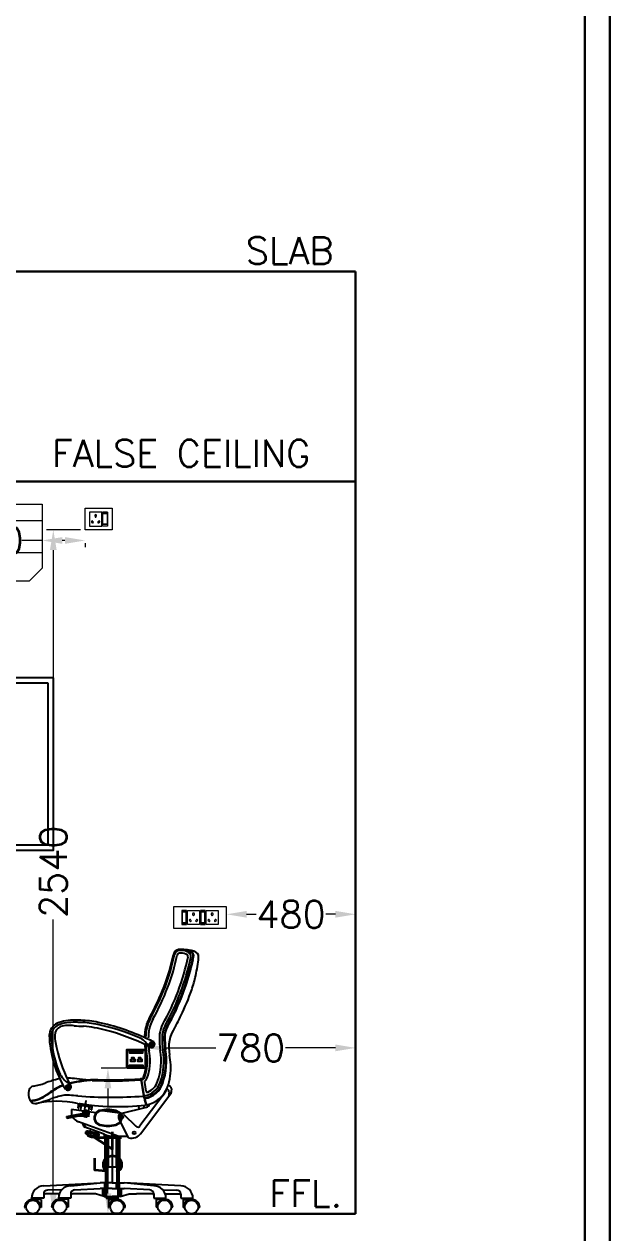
# Model space of a CAD drawing. Header units: millimetres. Extents: x 3552052 to 4144896, y -707811 to -630695.
# Drawn here: x 3742153 to 3744328, y -695459 to -690970 of the extents above; entities that cross this region are included whole.
import ezdxf

# ---------------------------------------------------------------- set-up
doc = ezdxf.new("R2010")
doc.units = ezdxf.units.MM
doc.header["$LTSCALE"] = 6
doc.header["$MEASUREMENT"] = 0
doc.layers.get('0').update_dxf_attribs({"linetype": 'CONTINUOUS', "lineweight": 0})
doc.layers.get('Defpoints').update_dxf_attribs({"linetype": 'CONTINUOUS', "lineweight": 0})
for name, color, linetype, lineweight in [('ELE-2NOS OF 6-16 RAW POWER SOCKET', 1, 'CONTINUOUS', 0), ('ELE-4M UPS P.SB', 3, 'CONTINUOUS', 0), ('ELE-SOCKET NMBERING', 7, 'CONTINUOUS', 9), ('ELE.LAN POINT', 3, 'CONTINUOUS', 0), ('EQP', 6, 'CONTINUOUS', 0), ('HVAC', 3, 'CONTINUOUS', 15), ('LIGHT', 2, 'CONTINUOUS', 0), ('MEP_HVAC_RA_DUCT', 1, 'CONTINUOUS', 0)]:
    doc.layers.add(name, color=color, linetype=linetype, lineweight=lineweight)
doc.layers.add('ELE-6A AC SOCKET', color=7, linetype='CONTINUOUS', lineweight=0, true_color=0x00ceb6)
doc.styles.add('Annotation', font='tahoma.ttf')
doc.styles.add('ROMANS', font='romans.shx')
doc.dimstyles.new('AEPL1', dxfattribs={"dimtxt": 100, "dimasz": 75, "dimexe": 25, "dimexo": 50, "dimtad": 0, "dimdec": 0, "dimtxsty": 'ROMANS', "dimcen": 2.5, "dimclrd": 7, "dimclre": 7, "dimclrt": 7, "dimadec": 0, "dimazin": 0, "dimtfac": 1, "dimtdec": 0, "dimtmove": 0, "dimatfit": 3, "dimfxl": 1, "dimlwd": 0, "dimlwe": 0, "dimarcsym": 0})

# ---------------------------------------------------------------- blocks, each defined once
blk = doc.blocks.new('FGFFF')
at = {"layer": 'HVAC', "color": 1}
for p, q in [((3634023.8, -694515.9), (3634973.8, -694515.9)), ((3634023.8, -694634.9), (3634973.8, -694634.9))]:
    blk.add_line(p, q, dxfattribs=at)
at = {"layer": 'HVAC', "color": 8}
for p, q in [((3634123.3, -694634.9), (3634123.3, -694679.6)), ((3634123.3, -694655.2), (3634874.4, -694655.2)), ((3634874.4, -694634.9), (3634874.4, -694679.6)), ((3634123.3, -694679.6), (3634874.4, -694679.6))]:
    blk.add_line(p, q, dxfattribs=at)
at = {"layer": 'HVAC', "color": 1}
blk.add_lwpolyline([(3634023.8, -694455.3), (3634973.8, -694455.3), (3634973.8, -694693.6), (3634926.3, -694741.1), (3634071.3, -694741.1), (3634023.8, -694693.6)], close=True, dxfattribs=at)
blk = doc.blocks.new('EQ2WE')
at = {"layer": 'ELE-6A AC SOCKET', "lineweight": 0}
for p, q in [((-99, 170), (-215, 170)), ((-215, 170), (-215, 36)), ((-99, 36), (-99, 170)), ((-91, 36), (-91, 170)), ((-91, 170), (-45, 170)), ((-45, 170), (-91, 170)), ((-87, 51), (-87, 155)), ((-87, 155), (-48, 155)), ((-48, 155), (-48, 51)), ((-45, 170), (-45, 36)), ((-45, 170), (-45, 36)), ((-215, 36), (-99, 36)), ((-45, 36), (-91, 36)), ((-48, 55), (-87, 55)), ((-48, 51), (-87, 51))]:
    blk.add_line(p, q, dxfattribs=at)
blk.add_lwpolyline([(0, 0), (-257, 0), (-257, 206), (0, 206)], close=True, dxfattribs=at)
for centre, radius, start, end in [((-157, 136), 9.08, 307.1584, 232.8416), ((-157, 127), 5.79, 161.4031, 18.5969), ((-190, 77), 7.83, 5.2689, 272.51), ((-184, 72), 6.31, 202.6838, 75.0951), ((-130, 72), 6.31, 104.9049, 337.3162), ((-124, 77), 7.83, 267.49, 174.7311)]:
    blk.add_arc(centre, radius, start, end, dxfattribs=at)
blk = doc.blocks.new('RTUH 6U')
at = {"layer": 'ELE-2NOS OF 6-16 RAW POWER SOCKET', "color": 30, "lineweight": 0, "ltscale": 300}
for p, q in [((-311.5, -26.5), (-226.5, -26.5)), ((-311.5, -123.5), (-311.5, -26.5)), ((-226.5, -26.5), (-226.5, -123.5)), ((-187.1, -26.5), (-220.9, -26.5)), ((-220.9, -26.5), (-220.9, -123.5)), ((-189.9, -37), (-218, -37)), ((-218, -37), (-218, -113)), ((-189.9, -40.4), (-218, -40.4)), ((-189.9, -113), (-189.9, -37)), ((-187.1, -123.5), (-187.1, -26.5)), ((-187.1, -123.5), (-187.1, -26.5)), ((-181.4, -123.5), (-181.4, -26.5)), ((-181.4, -26.5), (-96.4, -26.5)), ((-96.4, -26.5), (-96.4, -123.5)), ((-57, -26.5), (-90.8, -26.5)), ((-90.8, -26.5), (-90.8, -123.5)), ((-59.8, -37), (-88, -37)), ((-88, -37), (-88, -113)), ((-59.8, -40.4), (-88, -40.4)), ((-59.8, -113), (-59.8, -37)), ((-57, -123.5), (-57, -26.5)), ((-57, -123.5), (-57, -26.5)), ((-226.5, -123.5), (-311.5, -123.5)), ((-187.1, -123.5), (-220.9, -123.5)), ((-220.9, -123.5), (-187.1, -123.5)), ((-218, -113), (-189.9, -113)), ((-96.4, -123.5), (-181.4, -123.5)), ((-57, -123.5), (-90.8, -123.5)), ((-90.8, -123.5), (-57, -123.5)), ((-88, -113), (-59.8, -113))]:
    blk.add_line(p, q, dxfattribs=at)
blk.add_lwpolyline([(0, 0), (-368.5, 0), (-368.5, -150), (0, -150)], close=True, dxfattribs=at)
for centre, radius, start, end in [((-293.2, -56.1), 5.7, 87.48997, 354.73109), ((-288.7, -52.1), 4.6, 284.90486, 157.31619), ((-249.3, -52.1), 4.6, 22.68381, 255.09514), ((-244.8, -56.1), 5.7, 185.26891, 92.51003), ((-163.1, -56.1), 5.7, 87.48997, 354.73109), ((-158.6, -52.1), 4.6, 284.90486, 157.31619), ((-119.2, -52.1), 4.6, 22.68381, 255.09514), ((-114.7, -56.1), 5.7, 185.26891, 92.51003), ((-269, -99), 6.62, 127.15837, 52.84163), ((-269, -92.3), 4.22, 341.40312, 198.59688), ((-138.9, -99), 6.62, 127.15837, 52.84163), ((-138.9, -92.3), 4.22, 341.40312, 198.59688)]:
    blk.add_arc(centre, radius, start, end, dxfattribs=at)
blk = doc.blocks.new('*D253')
at = {"layer": 'Defpoints', "color": 0, "transparency": 16777216}
for p in [(3743384.1, -694772.1), (3742604.1, -694848), (3743384.1, -694848)]:
    blk.add_point(p, dxfattribs=at)
at = {"layer": 'ELE-4M UPS P.SB', "color": 7, "lineweight": 0, "transparency": 16777216}
for p, q in [((3742604.1, -694798), (3742604.1, -694747.1)), ((3743384.1, -694798), (3743384.1, -694747.1)), ((3742679.1, -694772.1), (3742864.9, -694772.1)), ((3743309.1, -694772.1), (3743123.3, -694772.1))]:
    blk.add_line(p, q, dxfattribs=at)
at = {"layer": 'ELE-4M UPS P.SB', "color": 7, "transparency": 16777216}
for points in [[(3742679.1, -694759.6), (3742679.1, -694784.6), (3742604.1, -694772.1)], [(3743309.1, -694759.6), (3743309.1, -694784.6), (3743384.1, -694772.1)]]:
    blk.add_solid(points, dxfattribs=at)
at = {"layer": 'ELE-4M UPS P.SB', "color": 7, "lineweight": -3, "transparency": 16777216, "insert": (3742994.1, -694772.1), "char_height": 100, "attachment_point": 5, "style": 'ROMANS'}
blk.add_mtext('780', dxfattribs=at)
blk = doc.blocks.new('*D254')
at = {"layer": 'Defpoints', "color": 0, "transparency": 16777216}
for p in [(3742579.1, -694848), (3742463.8, -695388), (3742579.1, -695388)]:
    blk.add_point(p, dxfattribs=at)
at = {"layer": 'ELE-4M UPS P.SB', "color": 7, "lineweight": 0, "transparency": 16777216}
for p, q in [((3742529.1, -694848), (3742438.8, -694848)), ((3742463.8, -694923), (3742463.8, -694988.8)), ((3742463.8, -695313), (3742463.8, -695247.2)), ((3742529.1, -695388), (3742438.8, -695388))]:
    blk.add_line(p, q, dxfattribs=at)
at = {"layer": 'ELE-4M UPS P.SB', "color": 7, "transparency": 16777216}
for points in [[(3742451.3, -694923), (3742476.3, -694923), (3742463.8, -694848)], [(3742451.3, -695313), (3742476.3, -695313), (3742463.8, -695388)]]:
    blk.add_solid(points, dxfattribs=at)
at = {"layer": 'ELE-4M UPS P.SB', "color": 7, "lineweight": -3, "transparency": 16777216, "insert": (3742463.8, -695118), "char_height": 100, "attachment_point": 5, "rotation": 90, "style": 'ROMANS'}
blk.add_mtext('540', dxfattribs=at)
blk = doc.blocks.new('*D255')
at = {"layer": 'Defpoints', "color": 0, "transparency": 16777216}
for p in [(3742219.1, -692847.8), (3742379.1, -692847.8), (3742219.1, -692887.4)]:
    blk.add_point(p, dxfattribs=at)
at = {"layer": 'ELE-4M UPS P.SB', "color": 7, "lineweight": 0, "transparency": 16777216}
for p, q in [((3742219.1, -692887.4), (3742144.1, -692887.4)), ((3742219.1, -692897.8), (3742219.1, -692912.4)), ((3742304.1, -692887.4), (3742294.1, -692887.4)), ((3742379.1, -692897.8), (3742379.1, -692912.4))]:
    blk.add_line(p, q, dxfattribs=at)
at = {"layer": 'ELE-4M UPS P.SB', "color": 7, "transparency": 16777216}
for points in [[(3742294.1, -692874.9), (3742294.1, -692899.9), (3742219.1, -692887.4)], [(3742304.1, -692874.9), (3742304.1, -692899.9), (3742379.1, -692887.4)]]:
    blk.add_solid(points, dxfattribs=at)
at = {"layer": 'ELE-4M UPS P.SB', "color": 7, "lineweight": -3, "transparency": 16777216, "insert": (3742022.1, -692887.4), "char_height": 100, "attachment_point": 5, "style": 'ROMANS'}
blk.add_mtext('160', dxfattribs=at)
blk = doc.blocks.new('*D261')
at = {"layer": 'Defpoints', "color": 0, "transparency": 16777216}
for p in [(3743384.1, -694275.9), (3742904.1, -694328), (3743384.1, -694328)]:
    blk.add_point(p, dxfattribs=at)
at = {"layer": 'ELE-4M UPS P.SB', "color": 7, "lineweight": 0, "transparency": 16777216}
for p, q in [((3742904.1, -694278), (3742904.1, -694250.9)), ((3743384.1, -694278), (3743384.1, -694250.9)), ((3742979.1, -694275.9), (3743014.9, -694275.9)), ((3743309.1, -694275.9), (3743273.3, -694275.9))]:
    blk.add_line(p, q, dxfattribs=at)
at = {"layer": 'ELE-4M UPS P.SB', "color": 7, "transparency": 16777216}
for points in [[(3742979.1, -694263.4), (3742979.1, -694288.4), (3742904.1, -694275.9)], [(3743309.1, -694263.4), (3743309.1, -694288.4), (3743384.1, -694275.9)]]:
    blk.add_solid(points, dxfattribs=at)
at = {"layer": 'ELE-4M UPS P.SB', "color": 7, "lineweight": -3, "transparency": 16777216, "insert": (3743144.1, -694275.9), "char_height": 100, "attachment_point": 5, "style": 'ROMANS'}
blk.add_mtext('480', dxfattribs=at)
blk = doc.blocks.new('*D262')
at = {"layer": 'Defpoints', "color": 0, "transparency": 16777216}
for p in [(3742412.5, -692847.8), (3742260.9, -695388), (3742412.5, -695388)]:
    blk.add_point(p, dxfattribs=at)
at = {"layer": 'ELE-4M UPS P.SB', "color": 7, "lineweight": 0, "transparency": 16777216}
for p, q in [((3742362.5, -692847.8), (3742235.9, -692847.8)), ((3742260.9, -692922.8), (3742260.9, -693941.1)), ((3742260.9, -695313), (3742260.9, -694294.7)), ((3742362.5, -695388), (3742235.9, -695388))]:
    blk.add_line(p, q, dxfattribs=at)
at = {"layer": 'ELE-4M UPS P.SB', "color": 7, "transparency": 16777216}
for points in [[(3742248.4, -692922.8), (3742273.4, -692922.8), (3742260.9, -692847.8)], [(3742248.4, -695313), (3742273.4, -695313), (3742260.9, -695388)]]:
    blk.add_solid(points, dxfattribs=at)
at = {"layer": 'ELE-4M UPS P.SB', "color": 7, "lineweight": -3, "transparency": 16777216, "insert": (3742260.9, -694117.9), "char_height": 100, "attachment_point": 5, "rotation": 90, "style": 'ROMANS'}
blk.add_mtext('2540', dxfattribs=at)

msp = doc.modelspace()

# ---------------------------------------------------------------- linework, layer by layer
at = {"color": 7, "lineweight": 30}
for points in [[(3744328.4, -682221.6), (3744328.4, -698011.6), (3735328.4, -698011.6), (3735328.4, -682221.6)], [(3744235.1, -682314.8), (3744235.1, -697918.3), (3735421.7, -697918.3), (3735421.7, -682314.8)]]:
    msp.add_lwpolyline(points, close=True, dxfattribs=at)
at = {"layer": 'ELE-4M UPS P.SB', "color": 7, "lineweight": 30}
for p, q in [((3742536.6, -694780.7), (3742534.1, -694778.2)), ((3742601.6, -694780.7), (3742604.1, -694778.2)), ((3742534.1, -694848), (3742536.6, -694845.5)), ((3742604.1, -694848), (3742601.6, -694845.5))]:
    msp.add_line(p, q, dxfattribs=at)
at = {"layer": 'ELE-4M UPS P.SB', "color": 0, "lineweight": -3}
for points in [[(3742534.1, -694848), (3742534.1, -694778.2), (3742604.1, -694778.2), (3742604.1, -694848)], [(3742536.6, -694845.5), (3742536.6, -694780.7), (3742601.6, -694780.7), (3742601.6, -694845.5)], [(3742544.1, -694785.2), (3742544.1, -694790.2), (3742594.1, -694790.2), (3742594.1, -694785.2)], [(3742544.1, -694841.1), (3742544.1, -694836.1), (3742594.1, -694836.1), (3742594.1, -694841.1)]]:
    msp.add_lwpolyline(points, close=True, dxfattribs=at)
at = {"layer": 'ELE.LAN POINT', "color": 3, "lineweight": -3}
for points in [[(3742548.9, -694813.6), (3742553.2, -694813.6), (3742553.2, -694808.1), (3742559.7, -694808.1), (3742559.7, -694813.6), (3742563.9, -694813.6), (3742563.9, -694823.3), (3742548.9, -694823.3)], [(3742549.7, -694814.4), (3742553.9, -694814.4), (3742553.9, -694808.9), (3742558.9, -694808.9), (3742558.9, -694814.4), (3742563.2, -694814.4), (3742563.2, -694822.6), (3742549.7, -694822.6)]]:
    msp.add_lwpolyline(points, close=True, dxfattribs=at)
at = {"layer": 'ELE.LAN POINT', "color": 2, "lineweight": -3}
for points in [[(3742574.3, -694813.6), (3742578.6, -694813.6), (3742578.6, -694808.1), (3742585.1, -694808.1), (3742585.1, -694813.6), (3742589.3, -694813.6), (3742589.3, -694823.3), (3742574.3, -694823.3)], [(3742575.1, -694814.4), (3742579.3, -694814.4), (3742579.3, -694808.9), (3742584.3, -694808.9), (3742584.3, -694814.4), (3742588.6, -694814.4), (3742588.6, -694822.6), (3742575.1, -694822.6)]]:
    msp.add_lwpolyline(points, close=True, dxfattribs=at)
at = {"layer": 'EQP', "lineweight": -3}
for p, q in [((3742621.1, -694749), (3742630.1, -694767.9)), ((3742633.9, -694754.3), (3742616.1, -694762.9)), ((3742323.5, -694912.7), (3742305.7, -694921.3)), ((3742311.1, -694908), (3742319.8, -694926.4)), ((3742585.8, -694888.4), (3742596.5, -694950.8)), ((3742587.5, -694888.6), (3742597.8, -694948.6)), ((3742599.6, -694900.3), (3742605.2, -694932.6)), ((3742682.7, -694923.6), (3742686.9, -694926.8)), ((3742687.9, -694909.4), (3742695.6, -694915.2)), ((3742699.4, -694924.1), (3742697.2, -694942.6)), ((3742374.9, -695024.8), (3742382.9, -694968)), ((3742669, -694947.6), (3742582.6, -695062.2)), ((3742697.2, -694942.6), (3742584.2, -695092.6)), ((3742690.7, -694935.7), (3742688.5, -694954.2)), ((3742311.1, -695026.5), (3742392.7, -695011.1)), ((3742312.3, -695032.9), (3742393.9, -695017.5)), ((3742328.6, -695000.9), (3742328.1, -695004.3)), ((3742419.3, -695013.6), (3742328.6, -695000.9)), ((3742353.2, -694995.5), (3742354.9, -694983.6)), ((3742353.2, -694995.5), (3742355.7, -694995.9)), ((3742355.7, -694995.9), (3742357, -694986.8)), ((3742359.3, -694985), (3742400.4, -694990.8)), ((3742360.1, -694982.6), (3742400.8, -694988.3)), ((3742360.6, -694979.3), (3742401.2, -694985)), ((3742362.3, -695005.6), (3742365.1, -694985.9)), ((3742370.1, -695014.6), (3742392.3, -695010.4)), ((3742371.5, -695022.4), (3742393.8, -695018.2)), ((3742392.2, -695009.8), (3742395, -694990.1)), ((3742401.3, -695002.3), (3742402.6, -694993.1)), ((3742401.3, -695002.3), (3742403.8, -695002.6)), ((3742403.8, -695002.6), (3742405.5, -694990.7)), ((3742419.3, -695013.6), (3742425.5, -695007.2)), ((3742516.6, -695016), (3742433.9, -695004.3)), ((3742512, -695016.2), (3742607.4, -694992.4)), ((3742523.5, -695019.4), (3742568, -695063.3)), ((3742576.7, -694986.9), (3742579.6, -694999.4)), ((3742596.2, -694985.1), (3742598.5, -694994.6)), ((3742504, -695101.1), (3742353.9, -695046.5)), ((3742354.4, -695024.8), (3742395.5, -695024.8)), ((3742373.8, -695062.3), (3742370.1, -695052.4)), ((3742379.3, -695064.4), (3742375.7, -695054.5)), ((3742449.7, -695092.8), (3742378.1, -695066.7)), ((3742540.5, -695106), (3742504.1, -695033.5)), ((3742380.3, -695085.8), (3742431.2, -695096.4)), ((3742388.4, -695096.8), (3742388.4, -695097.2)), ((3742388.4, -695096.8), (3742419.3, -695103.2)), ((3742388.4, -695097.2), (3742419.2, -695103.6)), ((3742401.2, -695075.1), (3742400.6, -695077.3)), ((3742419.3, -695103.2), (3742419.2, -695103.6)), ((3742452.8, -695101.1), (3742449.7, -695092.8)), ((3742452.1, -695107), (3742452.1, -695215)), ((3742538.1, -695101.1), (3742452.8, -695101.1)), ((3742505.1, -695105), (3742454.1, -695105)), ((3742457.1, -695105), (3742457.1, -695215)), ((3742460.1, -695101.1), (3742460.1, -695105)), ((3742465.1, -695105), (3742465.1, -695215)), ((3742479.6, -695084.8), (3742479.6, -695274)), ((3742494.1, -695105), (3742494.1, -695215)), ((3742499.1, -695101.1), (3742499.1, -695105)), ((3742502.1, -695105), (3742502.1, -695215)), ((3742507.1, -695107), (3742507.1, -695215)), ((3742507.1, -695215), (3742452.1, -695215)), ((3742454.6, -695215), (3742454.6, -695274)), ((3742457.6, -695215), (3742457.6, -695274)), ((3742462.6, -695215), (3742462.6, -695274)), ((3742496.6, -695215), (3742496.6, -695274)), ((3742501.6, -695215), (3742501.6, -695274)), ((3742504.6, -695215), (3742504.6, -695274)), ((3742225.1, -695285), (3742434.6, -695274)), ((3742325.4, -695284.4), (3742434.6, -695274)), ((3742479.6, -695274), (3742434.6, -695274)), ((3742479.6, -695274), (3742434.6, -695274)), ((3742451.9, -695295), (3742451.9, -695274)), ((3742458.9, -695295), (3742458.9, -695274)), ((3742461.9, -695295), (3742461.9, -695274)), ((3742463.4, -695295), (3742463.4, -695274)), ((3742479.6, -695274), (3742524.6, -695274)), ((3742479.6, -695274), (3742524.6, -695274)), ((3742495.8, -695295), (3742495.8, -695274)), ((3742497.3, -695295), (3742497.3, -695274)), ((3742500.3, -695295), (3742500.3, -695274)), ((3742507.3, -695295), (3742507.3, -695274)), ((3742734.1, -695285), (3742524.6, -695274)), ((3742633.8, -695284.4), (3742524.6, -695274)), ((3742225.1, -695330.5), (3742179.6, -695330.5)), ((3742215.9, -695335), (3742184.9, -695335)), ((3742194.9, -695330.5), (3742194.9, -695335)), ((3742209.9, -695330.5), (3742194.9, -695330.5)), ((3742209.9, -695330.5), (3742209.9, -695335)), ((3742215.9, -695335), (3742215.9, -695365)), ((3742225.1, -695315.2), (3742225.1, -695330.5)), ((3742282.8, -695314), (3742230.1, -695314)), ((3742291.9, -695299.1), (3742239.8, -695300.2)), ((3742325.4, -695329.9), (3742279.9, -695329.9)), ((3742316.2, -695334.4), (3742285.2, -695334.4)), ((3742310.2, -695329.9), (3742295.2, -695329.9)), ((3742295.2, -695329.9), (3742295.2, -695334.4)), ((3742307.7, -695329.9), (3742297.7, -695329.9)), ((3742310.2, -695329.9), (3742310.2, -695334.4)), ((3742316.2, -695334.4), (3742316.2, -695364.4)), ((3742325.4, -695314.6), (3742325.4, -695329.9)), ((3742325.4, -695314.6), (3742325.4, -695329.9)), ((3742325.4, -695318.4), (3742325.4, -695329.9)), ((3742417.2, -695314), (3742330.4, -695314)), ((3742340.1, -695299.6), (3742434.6, -695295)), ((3742417.1, -695314), (3742417.2, -695314)), ((3742449.6, -695324.1), (3742417.1, -695314)), ((3742479.6, -695295), (3742434.6, -695295)), ((3742445.4, -695322.8), (3742445.4, -695295)), ((3742449.6, -695324.1), (3742479.6, -695324.1)), ((3742452.4, -695324.1), (3742452.4, -695295)), ((3742455.4, -695324.1), (3742455.4, -695295)), ((3742456.9, -695324.1), (3742456.9, -695295)), ((3742456.9, -695315.1), (3742456.9, -695330.4)), ((3742456.9, -695318.9), (3742456.9, -695330.4)), ((3742456.9, -695324.1), (3742456.9, -695330.4)), ((3742456.9, -695330.4), (3742502.4, -695330.4)), ((3742466.1, -695334.9), (3742466.1, -695364.9)), ((3742466.1, -695334.9), (3742497.1, -695334.9)), ((3742472.1, -695330.4), (3742487.1, -695330.4)), ((3742472.1, -695330.4), (3742472.1, -695334.9)), ((3742474.6, -695330.4), (3742484.6, -695330.4)), ((3742479.6, -695295), (3742524.6, -695295)), ((3742509.6, -695324.1), (3742479.6, -695324.1)), ((3742487.1, -695330.4), (3742487.1, -695334.9)), ((3742502.4, -695324.1), (3742502.4, -695295)), ((3742503.9, -695324.1), (3742503.9, -695295)), ((3742506.9, -695324.1), (3742506.9, -695295)), ((3742509.6, -695324.1), (3742542.1, -695314)), ((3742513.9, -695322.8), (3742513.9, -695295)), ((3742619.1, -695299.6), (3742524.6, -695295)), ((3742542.1, -695314), (3742569.6, -695314)), ((3742628.8, -695314), (3742569.6, -695314)), ((3742633.8, -695314.6), (3742633.8, -695329.9)), ((3742633.8, -695314.6), (3742633.8, -695329.9)), ((3742633.8, -695318.4), (3742633.8, -695329.9)), ((3742633.8, -695329.9), (3742679.3, -695329.9)), ((3742643.1, -695334.4), (3742674.1, -695334.4)), ((3742643.1, -695334.4), (3742643.1, -695364.4)), ((3742649.1, -695329.9), (3742649.1, -695334.4)), ((3742649.1, -695329.9), (3742664.1, -695329.9)), ((3742651.6, -695329.9), (3742661.6, -695329.9)), ((3742664.1, -695329.9), (3742664.1, -695334.4)), ((3742667.4, -695299.1), (3742719.4, -695300.2)), ((3742676.5, -695314), (3742729.1, -695314)), ((3742734.1, -695315.2), (3742734.1, -695330.5)), ((3742734.1, -695330.5), (3742779.6, -695330.5)), ((3742743.4, -695335), (3742743.4, -695365)), ((3742743.4, -695335), (3742774.4, -695335)), ((3742749.4, -695330.5), (3742764.4, -695330.5)), ((3742749.4, -695330.5), (3742749.4, -695335)), ((3742764.4, -695330.5), (3742764.4, -695335)), ((3742153.9, -695365), (3742154.9, -695365.1)), ((3742215.9, -695365), (3742214.8, -695365)), ((3742255.2, -695364.4), (3742254.2, -695364.4)), ((3742316.2, -695364.4), (3742315.1, -695364.4)), ((3742466.1, -695364.9), (3742467.2, -695364.9)), ((3742527.1, -695364.9), (3742528.1, -695364.9)), ((3742643.1, -695364.4), (3742644.1, -695364.4)), ((3742704, -695364.4), (3742705.1, -695364.4)), ((3742743.4, -695365), (3742744.4, -695365)), ((3742804.3, -695365), (3742805.4, -695365))]:
    msp.add_line(p, q, dxfattribs=at)
for points in [[(3742262.1, -693398), (3741322.1, -693398), (3741322.1, -694038), (3742262.1, -694038)], [(3742242.1, -693418), (3741342.1, -693418), (3741342.1, -694018), (3742242.1, -694018)]]:
    msp.add_lwpolyline(points, close=True, dxfattribs=at)
for centre, radius in [((3742625.5, -694758.3), 7), ((3742315.2, -694916.7), 7), ((3742315.2, -694916.7), 7), ((3742514.9, -695028), 6.09), ((3742561.6, -695087.7), 4.87), ((3742184.9, -695363), 25), ((3742285.2, -695362.4), 25), ((3742497.1, -695362.9), 25), ((3742674.1, -695362.4), 25), ((3742774.4, -695363), 25)]:
    msp.add_circle(centre, radius, dxfattribs=at)
for centre, radius, start, end in [((3741913.2, -694256.6), 811.8, 330.3848, 348.0448), ((3741913.2, -694256.6), 813.8, 330.3848, 348.0448), ((3741913.2, -694256.6), 815.8, 330.3848, 348.0448), ((3741913.2, -694256.6), 825.8, 330.3848, 348.0663), ((3741913.2, -694256.6), 866.8, 330.4706, 348.2027), ((3741913.2, -694256.6), 876.8, 330.4706, 348.2027), ((3741913.2, -694256.6), 884.8, 330.4706, 348.4834), ((3741913.2, -694256.6), 886.8, 330.4706, 348.4834), ((3742729.1, -694428.5), 22, 97.1447, 170.4578), ((3742729.1, -694428.5), 20, 97.1135, 170.4578), ((3742729.1, -694428.5), 18, 97.0765, 170.4578), ((3742729.1, -694428.5), 8, 90, 171.8543), ((3742734.8, -694468.9), 62.7, 88.2485, 97.8024), ((3742734.8, -694468.9), 60.7, 88.213, 97.8024), ((3742734.8, -694468.9), 58.7, 88.5989, 97.8024), ((3742740.2, -694553.8), 133.7, 92.062, 94.7929), ((3742736.2, -694462.4), 42.3, 58.2441, 91.1284), ((3742736.2, -694462.4), 52.3, 57.4104, 90), ((3742737.3, -694482.4), 76.2, 61.5627, 90.4078), ((3742737.3, -694482.4), 74.2, 61.5627, 90.4369), ((3742727.7, -694611.2), 205.3, 77.4002, 84.816), ((3742754.8, -694432.4), 7, 348.2027, 58.2441), ((3742754.8, -694432.4), 17, 348.2027, 58.2441), ((3742764.9, -694466.6), 56.3, 70.5878, 82.2896), ((3742765.5, -694430.3), 15, 348.4834, 61.5627), ((3742765.5, -694430.3), 17, 348.4834, 61.5627), ((3742778.9, -694434.9), 22, 356.9636, 78.2816), ((3742128.8, -694361), 676.3, 347.8451, 353.61), ((3741913.2, -694256.6), 886.8, 330.4706, 347.7815), ((3742350, -694408.6), 450, 340.8168, 347.8451), ((3741913.2, -694256.6), 912.5, 334.2445, 340.8168), ((3742769.1, -694736.4), 169.5, 152.4175, 172.0075), ((3742769.1, -694736.4), 167.5, 152.4175, 172.0075), ((3742769.1, -694736.4), 165.5, 152.4175, 172.0075), ((3742198.7, -694394.9), 595.3, 329.7001, 334.2727), ((3743140.3, -694848.7), 450, 154.2445, 154.2727), ((3742299.2, -694728.6), 53.7, 115.7333, 177.9706), ((3742299.2, -694728.6), 45.7, 115.6208, 177.9706), ((3742299.9, -694724.1), 33.4, 111.9675, 182.7871), ((3742297.1, -694721.8), 46.7, 108.3451, 117.1686), ((3742297.1, -694721.8), 38.7, 108.1807, 117.1425), ((3742339.5, -694862.4), 193.6, 86.3858, 107.1718), ((3742339.5, -694862.4), 185.6, 86.3858, 107.0943), ((3742321.5, -694825.5), 136.8, 82.7612, 104.445), ((3742403.4, -693928), 764.6, 265.1453, 267.7602), ((3742353, -694802.3), 133, 85.664, 90.5337), ((3742353, -694802.3), 125, 85.664, 90.5337), ((3742350.9, -695049.9), 372.5, 78.3438, 88.1721), ((3742350.9, -695049.9), 380.5, 78.3438, 88.1721), ((3742335.6, -695144.1), 453.7, 74.7693, 85.1986), ((3742254.1, -695487.1), 820.2, 66.4862, 77.8935), ((3742254.1, -695487.1), 828.2, 64.6429, 77.8935), ((3742257.4, -695474.8), 793.4, 63.3702, 75.5968), ((3742769.1, -694736.4), 155.5, 152.4175, 172.0075), ((3742769.1, -694736.4), 114.5, 152.9712, 172.0075), ((3742769.1, -694736.4), 104.5, 152.9712, 172.0075), ((3742769.1, -694736.4), 96.5, 152.9712, 172.0075), ((3742769.1, -694736.4), 94.5, 152.9712, 172.0075), ((3742829, -694771.2), 139, 146.8667, 191.5006), ((3742670.9, -694707.2), 425.8, 182.6279, 208.6457), ((3742649.4, -694712.2), 396.1, 182.0537, 203.6157), ((3742409.2, -694725.4), 142.8, 180.1473, 190.8298), ((3742822.5, -694649.7), 562.9, 190.4852, 206.3725), ((3742547.7, -694807.6), 80, 33.8535, 65.1446), ((3742809.9, -694737.1), 210, 173.3542, 177.6556), ((3743347.8, -694718.7), 747.9, 180.7594, 181.2189), ((3742809.9, -694737.1), 208, 173.3542, 177.6556), ((3743347.8, -694718.7), 745.9, 180.7594, 181.2938), ((3742809.9, -694737.1), 206, 173.3542, 179.788), ((3742296, -695507.3), 829.8, 65.9751, 67.8566), ((3742809.9, -694737.1), 196, 173.3542, 179.788), ((3742625.5, -694758.3), 12.2, 221.0448, 47.2627), ((3742809.9, -694737.1), 155, 173.3542, 176.9999), ((3743347.8, -694718.7), 692.9, 180.9181, 185.1809), ((3742809.9, -694737.1), 145, 173.3542, 176.9999), ((3743347.8, -694718.7), 682.9, 180.9181, 185.1809), ((3742809.9, -694737.1), 137, 173.3542, 176.9999), ((3743347.8, -694718.7), 674.9, 180.9181, 185.1809), ((3742809.9, -694737.1), 135, 173.3542, 176.9999), ((3743347.8, -694718.7), 672.9, 180.9181, 185.1809), ((3742437.4, -694821.7), 169, 339.5954, 9.7613), ((3742437.4, -694821.7), 171, 339.5954, 9.7613), ((3742437.4, -694821.7), 173, 339.5954, 9.7613), ((3743347.8, -694718.7), 747.9, 183.1418, 184.9693), ((3742084.3, -694853.4), 523.2, 6.6405, 7.6673), ((3743347.8, -694718.7), 745.9, 183.2266, 184.9693), ((3742084.3, -694853.4), 525.2, 6.6405, 7.6673), ((3743347.8, -694718.7), 743.9, 183.3125, 184.9693), ((3742084.3, -694853.4), 527.2, 6.6405, 7.6673), ((3742437.4, -694821.7), 183, 339.5954, 9.7613), ((3742784.3, -694442.2), 365.9, 242.0966, 243.3568), ((-4501647.5, -6224972.6), 9927289, 33.85348938, 33.85351197), ((3743347.8, -694718.7), 733.9, 183.3125, 184.9693), ((3742084.3, -694853.4), 537.2, 6.6405, 7.6673), ((3742437.4, -694821.7), 224, 340.3967, 10.1169), ((3742437.4, -694821.7), 234, 340.3967, 10.1169), ((3742437.4, -694821.7), 242, 340.3967, 10.1169), ((3742437.4, -694821.7), 244, 340.3967, 10.1169), ((3742495.7, -694847.5), 202, 339.581, 3.6722), ((3742397, -694853.9), 300.8, 3.6972, 10.5312), ((3742313.6, -695059.1), 174.5, 99.4727, 109.9757), ((3742367.8, -694825.2), 93.4, 209.2918, 240.4734), ((3742313.6, -695059.1), 174.5, 86.2531, 90.8569), ((3742290.9, -695464.5), 580.4, 83.3707, 86.9601), ((3742476.3, -693382.4), 1508.2, 268.0506, 274.0863), ((3742583.9, -694888.7), 2, 9.7211, 94.0863), ((3742589.4, -694888.3), 2, 102.3239, 189.7553), ((3742586.7, -694876.6), 14, 274.592, 337.1879), ((3742586.7, -694876.7), 11.9, 278.4069, 337.2), ((3742586.8, -694876.8), 9.74, 282.8013, 337.2307), ((3742586.7, -694876.6), 24, 308.0296, 337.1879), ((3742217.8, -694942.9), 49, 161.0445, 213.417), ((3742189.5, -694933.2), 19, 99.8415, 161.0445), ((3742141.8, -694658.3), 260, 279.8415, 289.9696), ((3742340.3, -695204.8), 321.5, 105.6583, 109.9696), ((3742290, -695036.5), 145.9, 104.2845, 104.4433), ((3742290, -695036.5), 145.9, 104.2845, 104.4433), ((3742359, -695075.6), 176.5, 110.6587, 125.8337), ((3742359, -695075.6), 174.5, 110.6587, 125.8585), ((3742381, -694865.3), 95.7, 208.7972, 218.4972), ((3742315.2, -694916.7), 12.2, 214.3061, 36.9386), ((3742380.3, -694865.3), 71.1, 209.0399, 211.4335), ((3742391.4, -694853.7), 86.7, 213.9254, 219.9519), ((3742448.3, -695471.6), 582.4, 92.3008, 102.6925), ((3742359, -695075.6), 176.5, 102.1741, 102.6351), ((3742448.3, -695471.6), 580.4, 92.3008, 102.6182), ((3742315.2, -694916.7), 12.2, 42.2216, 57.3278), ((3742476.3, -693382.4), 1510.2, 265.5054, 267.2813), ((3742476.3, -693382.4), 1512.2, 267.2859, 274.1699), ((3742476.3, -693382.4), 1510.2, 268.0534, 274.1281), ((3742585, -694889.6), 1, 9.7211, 94.1281), ((3742588.6, -694889.4), 1, 97.6047, 189.7553), ((3742604.5, -694899.4), 5, 128.0296, 189.7553), ((3742586.7, -694876.5), 75, 280.2808, 341.5274), ((3742586.7, -694876.5), 83, 280.4037, 341.5274), ((3742586.7, -694876.5), 85, 280.4522, 341.5274), ((3742587.9, -694881.8), 103.6, 281.3556, 339.581), ((3742586.7, -694876.5), 65, 292.9244, 341.5274), ((3742576.5, -694879.1), 115.1, 322.495, 337.2709), ((3742681, -694934.5), 9.74, 353.1735, 53), ((3742689.7, -694923), 9.74, 353.1735, 53), ((3742169.9, -694856.2), 111.2, 272.7759, 306.6968), ((3742169.9, -694856.2), 113.2, 273.3209, 306.6968), ((3742193.6, -694958.9), 20, 213.417, 283.0002), ((3741939, -694027.7), 985.3, 285.2413, 287.4465), ((3742274.1, -695340.7), 370.2, 78.0815, 101.8478), ((3742083.8, -694737.3), 258, 305.3794, 305.8906), ((3742141.8, -694658.3), 323, 286.6693, 289.9696), ((3742424.7, -695208.3), 323.5, 121.5001, 125.8906), ((3742424.7, -695208.3), 321.5, 121.4866, 125.8906), ((3742340.3, -695204.8), 258.5, 105.0017, 109.9696), ((3742313.6, -695059.1), 111.5, 86.2531, 111.1029), ((3742290.9, -695464.5), 517.4, 83.2415, 86.6593), ((3742476.3, -693382.4), 1573.2, 265.4596, 274.3126), ((3742594.4, -694949.3), 1.84, 274.8112, 8.3214), ((3742897.5, -694892.3), 306.6, 190.9942, 197.03), ((3742599.7, -694948.3), 2, 189.7553, 280.2808), ((3742915.3, -694888), 323.3, 190.8029, 196.9438), ((3742601.3, -694956.1), 2, 192.2365, 280.4037), ((3742601.8, -694958.1), 2, 192.5934, 280.4522), ((3742610.1, -694931.7), 5, 189.7553, 292.9244), ((3742367.5, -695009.1), 39.7, 167.9652, 200.2667), ((3742498.6, -694048.2), 942, 260.9582, 276.3415), ((3742359.4, -694987.6), 5, 82.0266, 172.0266), ((3742359.9, -694984.3), 5, 82.0266, 172.0266), ((3742359, -694987), 2, 82.0266, 172.0266), ((3742381.9, -695016.4), 12, 206.4128, 174.985), ((3742400.1, -694993.3), 5, 352.0266, 82.0266), ((3742400.6, -694992.9), 2, 352.0266, 82.0266), ((3742400.5, -694990), 5, 352.0266, 82.0266), ((3742432.5, -695014), 9.74, 82, 135.8161), ((3742514.9, -695028), 12.2, 45.3904, 206.7054), ((3742602.4, -694982.4), 2, 276.3415, 9.7211), ((3742607.9, -694981.4), 2, 189.7553, 281.3556), ((3742603.9, -694978.2), 14.6, 283.9989, 349.7713), ((3742314.3, -695029.3), 4.38, 142.7616, 238.6362), ((3742367.5, -695009.1), 39.7, 209.9609, 250.0344), ((3742380.6, -695059.8), 7.31, 200.1722, 250), ((3742386.2, -695061.8), 7.31, 200.1722, 250), ((3742574.9, -695056.4), 9.74, 225.3915, 323), ((3742385.7, -695086.9), 5.5, 78.2095, 258.2095), ((3742458.2, -694839.8), 263.1, 253.7399, 262.6791), ((3742409.1, -695074.7), 30.3, 215.5737, 226.8078), ((3742353.3, -695342.4), 263.1, 73.7399, 82.6791), ((3742353.3, -695342.4), 263.1, 81.4223, 82.6791), ((3742409.7, -695072.2), 32.8, 229.519, 286.9), ((3742393.6, -695075.1), 7.31, 261.4223, 342.6063), ((3742423.9, -695081.5), 7.31, 176.5728, 254.858), ((3742409.1, -695074.7), 30.3, 289.6112, 300.8453), ((3742353.3, -695342.4), 263.1, 73.7399, 74.858), ((3742425.8, -695095.3), 5.5, 258.2095, 78.2095), ((3742497.5, -694966), 135.5, 249.38, 265.9176), ((3742454.1, -695107), 2, 90, 180), ((3742505.1, -695107), 2, 0, 90), ((3742552, -695065.5), 42, 254.1384, 326.0434), ((3742225.1, -695330.5), 45.5, 90, 180), ((3742325.4, -695329.9), 45.5, 90, 180), ((3742633.8, -695329.9), 45.5, 0, 90), ((3742734.1, -695330.5), 45.5, 0, 90), ((3742184.9, -695366), 31, 89.9991, 178.241), ((3742184.9, -695366), 30, 1.759, 178.241), ((3742240.1, -695315.2), 15, 91.2165, 180), ((3742230.1, -695319), 5, 90, 180), ((3742285.2, -695365.3), 31, 90, 178.241), ((3742285.2, -695365.3), 30, 1.759, 178.241), ((3742340.4, -695314.6), 15, 91.2165, 180), ((3742330.4, -695319), 5, 90, 180), ((3742497.1, -695365.9), 30, 1.759, 178.241), ((3742497.1, -695365.9), 31, 1.759, 90), ((3742456.9, -695330.4), 45.5, 0, 8.0545), ((3742618.8, -695314.6), 15, 0, 88.7835), ((3742628.8, -695319), 5, 0, 90), ((3742674.1, -695365.3), 30, 1.759, 178.241), ((3742674.1, -695365.3), 31, 1.759, 90), ((3742719.1, -695315.2), 15, 0, 88.7835), ((3742729.1, -695319), 5, 0, 90), ((3742774.4, -695366), 30, 1.759, 178.241), ((3742774.4, -695366), 31, 1.759, 90)]:
    msp.add_arc(centre, radius, start, end, dxfattribs=at)
at = {"layer": 'MEP_HVAC_RA_DUCT', "color": 7, "lineweight": 30}
msp.add_line((3743384.1, -691888), (3743384.1, -695388), dxfattribs=at)
for points in [[(3743384.1, -691888), (3740142.1, -691888)], [(3743384.1, -692667.8), (3740142.1, -692667.8)], [(3743384.1, -695388), (3740142.1, -695388)]]:
    msp.add_lwpolyline(points, dxfattribs=at)

# ---------------------------------------------------------------- block references
at = {"layer": 'ELE-2NOS OF 6-16 RAW POWER SOCKET', "color": 3, "lineweight": -3, "xscale": 0.5333333333336726, "yscale": 0.5333333333336726, "zscale": 0.5333333333336726, "rotation": 179.9999999999999}
msp.add_blockref('RTUH 6U', (3742707.6, -694328), dxfattribs=at)
at = {"layer": 'ELE-6A AC SOCKET', "color": 254, "lineweight": -3, "true_color": 0xdebad0, "xscale": 0.3885944238316955, "yscale": 0.3885944238316955, "zscale": 0.3885944238316955}
msp.add_blockref('EQ2WE', (3742479.1, -692847.8), dxfattribs=at)
at = {"layer": 'LIGHT', "lineweight": -3}
msp.add_blockref('FGFFF', (107245.3, 1703.1), dxfattribs=at)

# ---------------------------------------------------------------- texts
at = {"layer": 'ELE-SOCKET NMBERING', "color": 0, "lineweight": -3, "char_height": 100.004, "width": 2358.602, "attachment_point": 1, "style": 'Annotation'}
for s, insert in [('{\\Fromans|c0;SLAB}', (3742976.2, -691760.6)), ('{\\Fromans|c0;FALSE CEILING }', (3742256, -692514)), ('{\\Fromans|c0;FFL.}', (3743063.5, -695263))]:
    msp.add_mtext(s, dxfattribs=dict(at, insert=insert))
at = {"layer": 'ELE-SOCKET NMBERING', "color": 0, "lineweight": -3, "char_height": 5, "attachment_point": 1, "rotation": 180, "style": 'Annotation'}
for insert, width in [((3742580.6, -694790.2), 2314.428), ((3742577.7, -694841.1), 2358.602)]:
    msp.add_mtext('{\\Fromans|c0;XXXX}', dxfattribs=dict(at, insert=insert, width=width))

# ---------------------------------------------------------------- dimensions: what is measured, and where the dimension line sits
at = {"layer": 'ELE-4M UPS P.SB', "color": 0, "lineweight": -3}
for base, p1, p2, picture, middle in [((3742219.1, -692887.4), (3742379.1, -692847.8), (3742219.1, -692847.8), '*D255', (3742022.1, -692887.4)), ((3743384.1, -694275.9), (3742904.1, -694328), (3743384.1, -694328), '*D261', (3743144.1, -694275.9)), ((3743384.1, -694772.1), (3742604.1, -694848), (3743384.1, -694848), '*D253', (3742994.1, -694772.1))]:
    dim = msp.add_linear_dim(base=base, p1=p1, p2=p2, dimstyle='AEPL1', dxfattribs=at)
    dim.commit()
    dim.dimension.update_dxf_attribs({"geometry": picture, "text_midpoint": middle})
for base, p1, p2, picture, middle in [((3742260.9, -695388), (3742412.5, -692847.8), (3742412.5, -695388), '*D262', (3742260.9, -694117.9)), ((3742463.8, -695388), (3742579.1, -694848), (3742579.1, -695388), '*D254', (3742463.8, -695118))]:
    dim = msp.add_linear_dim(base=base, p1=p1, p2=p2, angle=90, dimstyle='AEPL1', dxfattribs=at)
    dim.commit()
    dim.dimension.update_dxf_attribs({"geometry": picture, "text_midpoint": middle})

doc.saveas('drawing.dxf')
